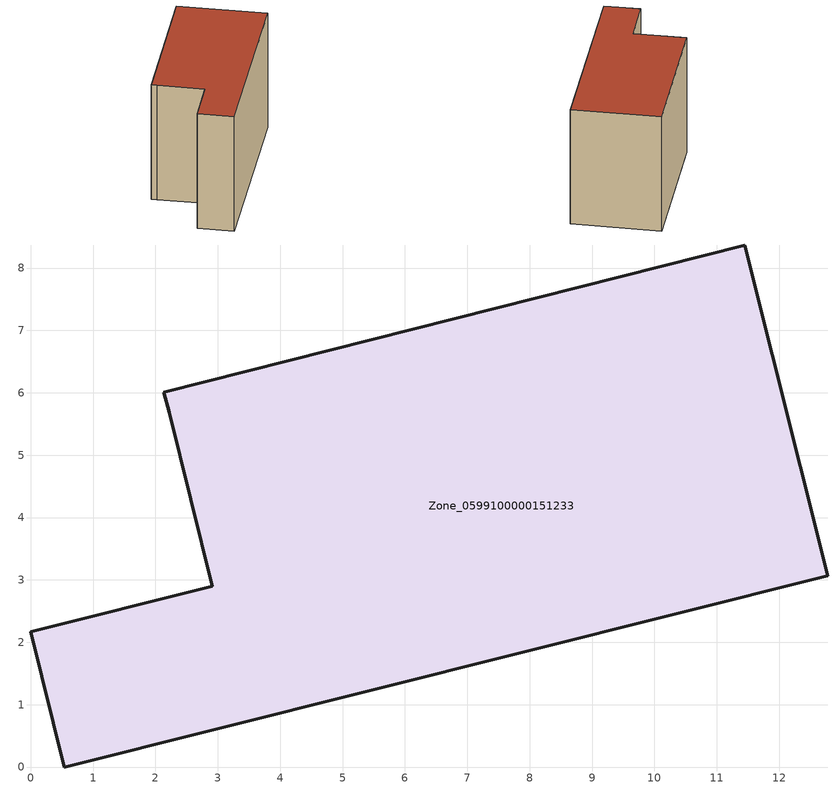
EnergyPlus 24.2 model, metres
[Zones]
Zone_0599100000151233
 floor ground (C_G): 0,2.17 2.91,2.9 2.22,5.69 2.13,6.01 11.45,8.37 12.78,3.07 0.54,0 z0
 wall outside (C_F): 2.91,2.9 0,2.17 0.54,0 12.78,3.07 11.45,8.37 2.13,6.01 2.22,5.69 2.91,2.9 z0:7.76
 roof outside (C_R): 2.13,6.01 2.22,5.69 2.91,2.9 0,2.17 0.54,0 12.78,3.07 11.45,8.37 z7.76
[BUILDING]
Pand.0599100000151233: North Axis=0; Terrain=City; Loads Convergence Tolerance Value=0.04; Temperature Convergence Tolerance Value=0.4; Solar Distribution=FullExterior; Maximum Number of Warmup Days=25; Minimum Number of Warmup Days=1
[Site:Location]
Rotterdam.The.Hague.AP_ZH_NLD Design_Conditions: Latitude=51.96; Longitude=4.45; Time Zone=1; Elevation=-4.5
[SITE:GROUNDTEMPERATURE:BUILDINGSURFACE]
18, 18, 18, 18, 18, 18, 18, 18, 18, 18, 18, 18
[MATERIAL] Thermal Absorptance=0.9; Solar Absorptance=0.7; Visible Absorptance=0.7
Name | Roughness | Thickness | Conductivity | Density | Specific Heat
G.TI.1975-1991 | MediumSmooth | 0.15 | 0.288461 | 540 | 1210
F.TI.1975-1991 | Rough | 0.3 | 0.230769 | 1920 | 840
R.TI.1975-1991 | MediumRough | 0.2 | 0.153846 | 1500 | 1000
[CONSTRUCTION]
C_G: G.TI.1975-1991
C_F: F.TI.1975-1991
C_R: R.TI.1975-1991
[ZONE]
Zone_0599100000151233: Type=1; Multiplier=1; Ceiling Height=Autocalculate; Volume=Autocalculate; Floor Area=autocalculate; Part of Total Floor Area=Yes
[ZONEINFILTRATION:DESIGNFLOWRATE]
Infil_Zone_0599100000151233: Zone or ZoneList or Space or SpaceList=Zone_0599100000151233; Schedule=AlwaysOn; Design Flow Rate Calculation Method=Flow/Area; Flow Rate per Floor Area=0.003; Constant Term Coefficient=1; Temperature Term Coefficient=0; Velocity Term Coefficient=0; Velocity Squared Term Coefficient=0
[HVACTEMPLATE:ZONE:IDEALLOADSAIRSYSTEM]
Zone_0599100000151233: Maximum Heating Supply Air Temperature=50; Minimum Cooling Supply Air Temperature=13; Maximum Heating Supply Air Humidity Ratio=0.0156; Minimum Cooling Supply Air Humidity Ratio=0.0077; Heating Limit=NoLimit; Cooling Limit=NoLimit; Dehumidification Control Type=ConstantSensibleHeatRatio; Cooling Sensible Heat Ratio=0.7; Dehumidification Setpoint=60; Humidification Control Type=None; Humidification Setpoint=30; Outdoor Air Method=None; Outdoor Air Flow Rate per Person=0.00944; Outdoor Air Flow Rate per Zone Floor Area=0; Outdoor Air Flow Rate per Zone=0; Demand Controlled Ventilation Type=None; Outdoor Air Economizer Type=NoEconomizer; Heat Recovery Type=None; Sensible Heat Recovery Effectiveness=0.7; Latent Heat Recovery Effectiveness=0.65
[ZONECONTROL:THERMOSTAT]
ThermostatControl_Zone_0599100000151233: Zone or ZoneList=Zone_0599100000151233; Control Type Schedule=DualSetpointControlType; Control 1=Thermostat_Zone_0599100000151233; Temperature Difference Between Cutout And Setpoint=0
[THERMOSTATSETPOINT:DUALSETPOINT]
Thermostat_Zone_0599100000151233: Heating Setpoint Temperature Schedule=HeatingSetpoint_Zone_0599100000151233; Cooling Setpoint Temperature Schedule=CoolingSetpoint_Zone_0599100000151233
[SCHEDULE:COMPACT]
HeatingSetpoint_Zone_0599100000151233: Through: 12/31, For: AllDays, Until: 24:00, 21
CoolingSetpoint_Zone_0599100000151233: Through: 12/31, For: AllDays, Until: 24:00, 24
DualSetpointControlType: Through: 12/31, For: AllDays, Until: 24:00, 4
AlwaysOn: Through: 12/31, For: AllDays, Until: 24:00, 1
